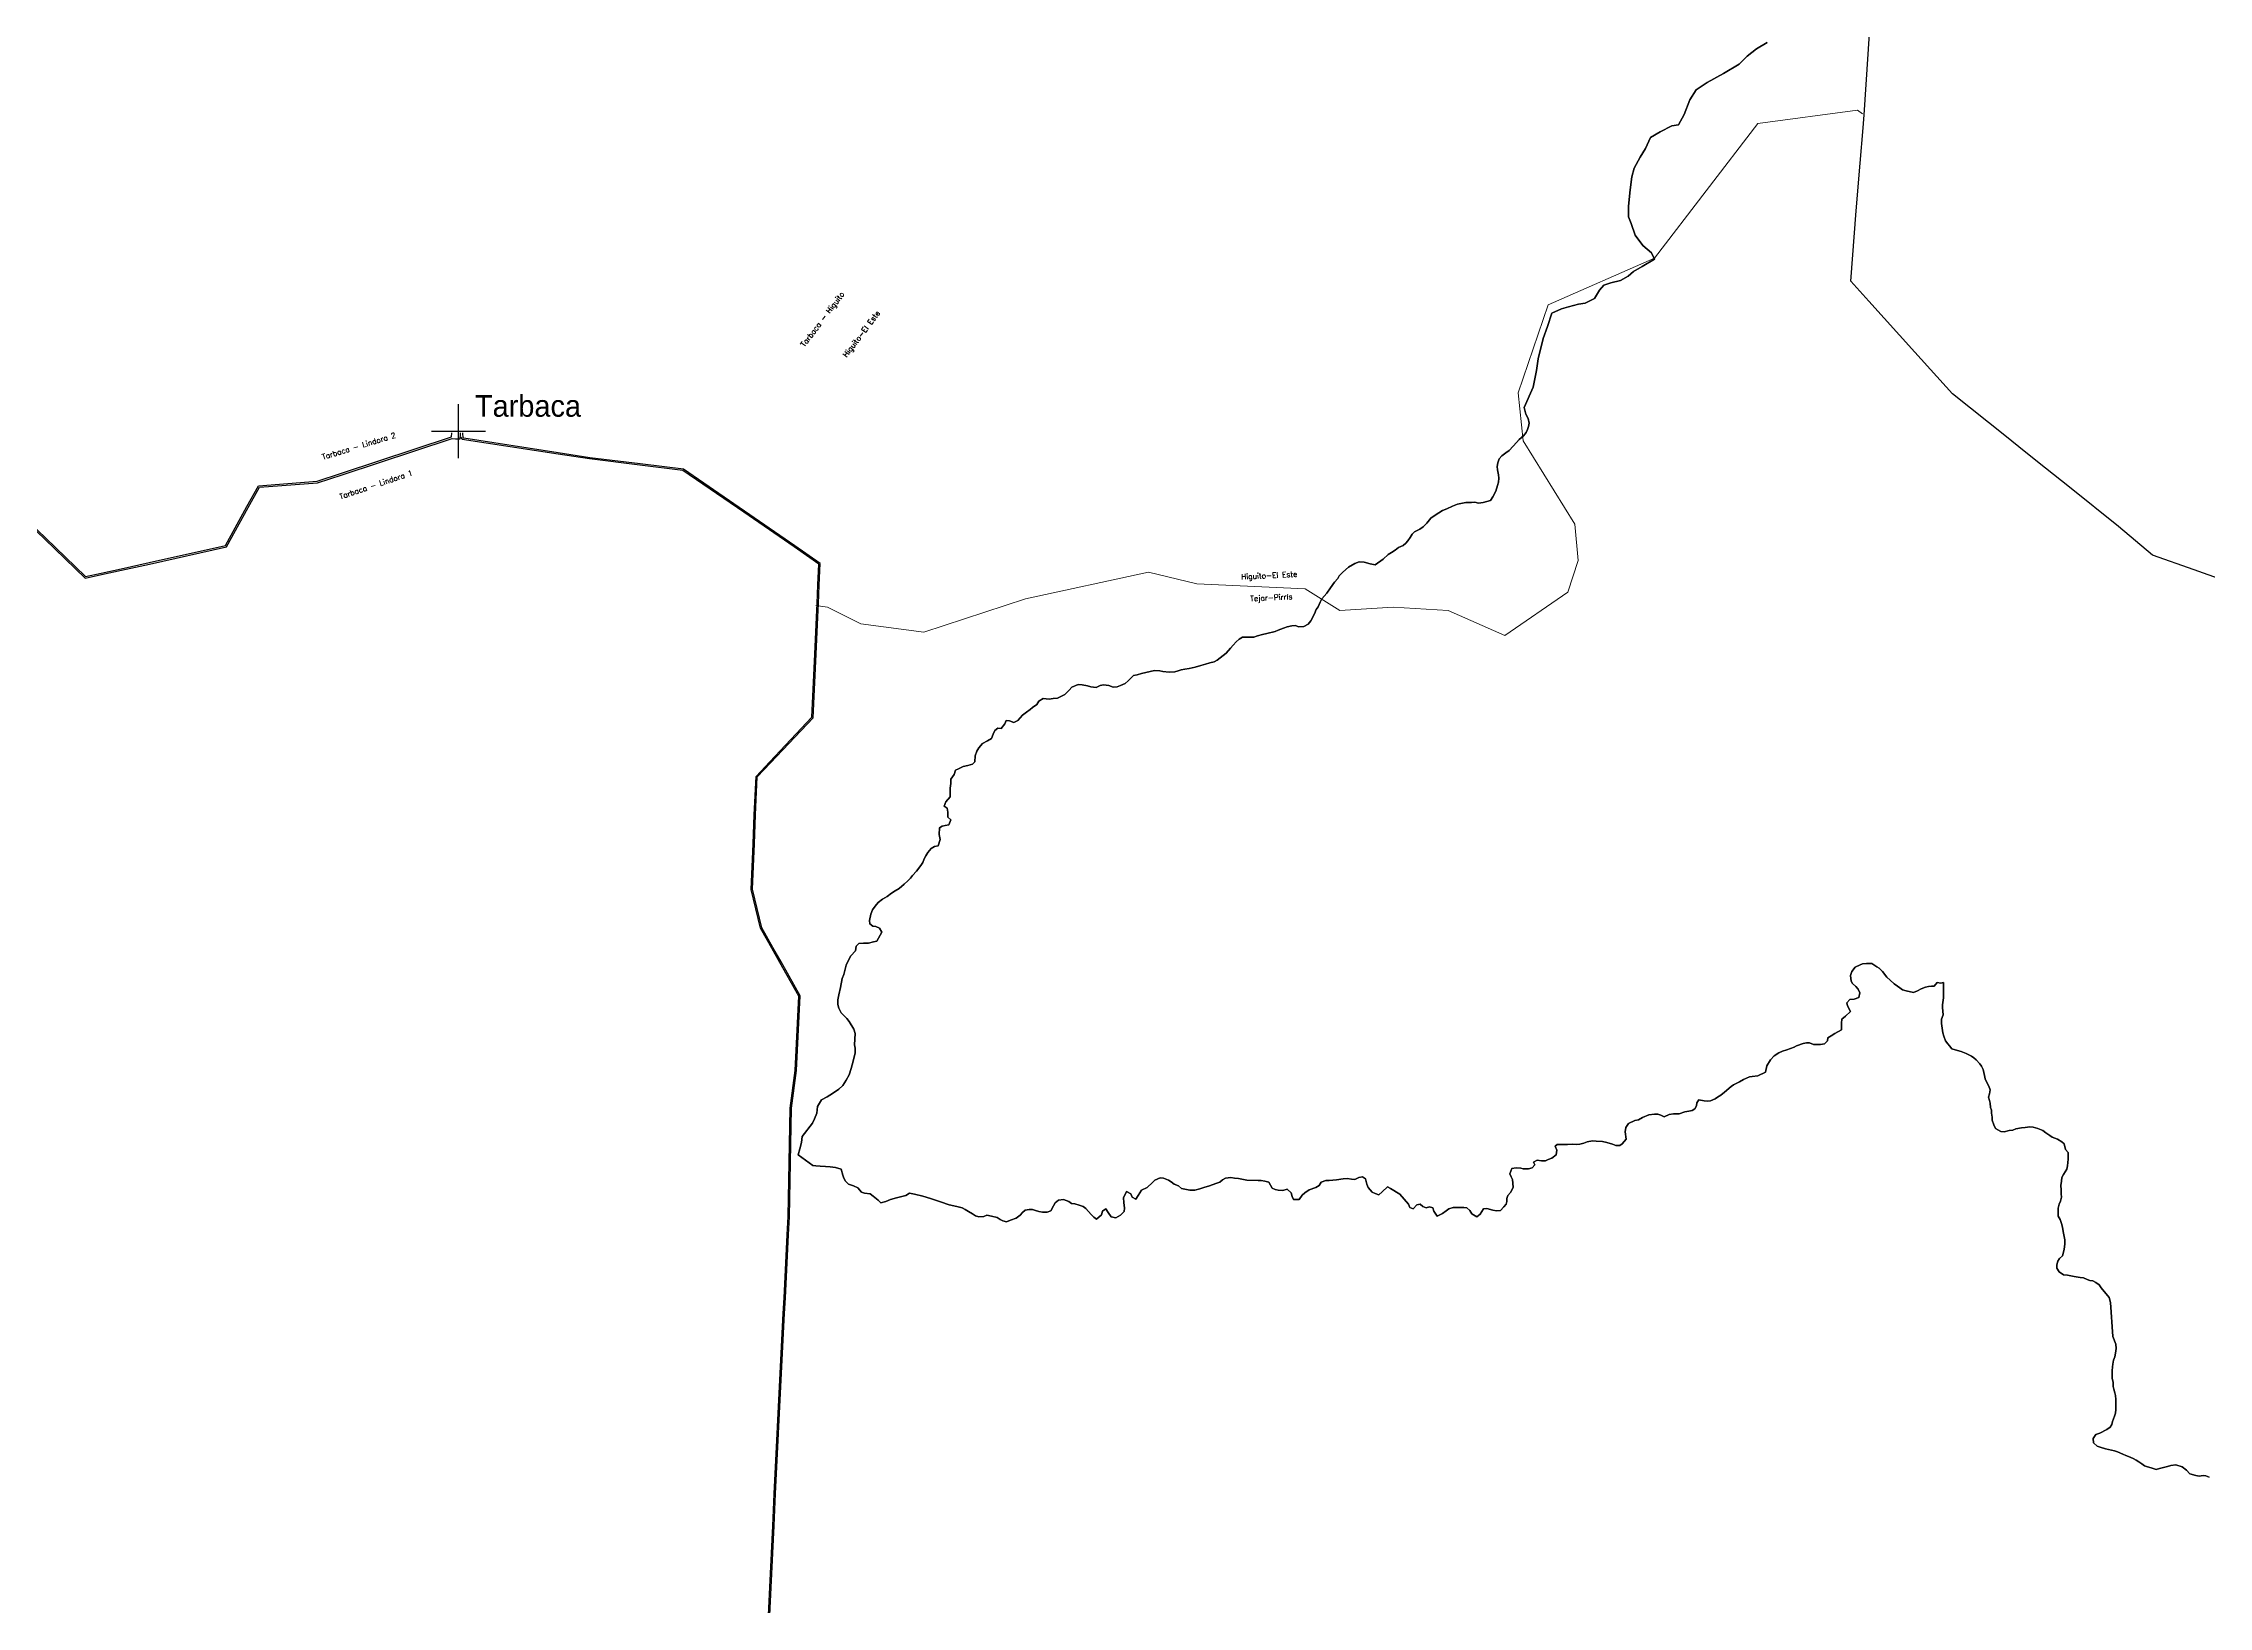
# Model space of a CAD drawing. Extents: x 283583 to 658922, y 889284 to 1241133.
# Drawn here: x 483292 to 503321, y 1076058 to 1090523 of the extents above; entities that cross this region are included whole.
import ezdxf
from ezdxf.enums import TextEntityAlignment as Align

# ---------------------------------------------------------------- set-up
doc = ezdxf.new("R2010")
doc.units = 0
doc.header["$MEASUREMENT"] = 0
for name, color, linetype in [('230 kV', 14, 'Continuous'), ('CARTAGO', 7, 'Continuous'), ('Circuito', 40, 'Continuous'), ('SAN JOSE', 7, 'Continuous'), ('Subestaciones', 7, 'Continuous')]:
    doc.layers.add(name, color=color, linetype=linetype)
doc.styles.add('COMPLEX', font='COMPLEX', dxfattribs={"height": 0.2})

# ---------------------------------------------------------------- blocks, each defined once
blk = doc.blocks.new('UNNAMED')
at = {"color": 0}
for p, q in [((0, -0.5), (0, 0.5)), ((-0.5, 0), (0.5, 0))]:
    blk.add_line(p, q, dxfattribs=at)

msp = doc.modelspace()

# ---------------------------------------------------------------- linework, layer by layer
at = {"layer": '230 kV', "linetype": 'Continuous', "lineweight": 0}
for p, q in [((498196, 1088535), (499150, 1089780)), ((499150, 1089780), (500074, 1089903)), ((500074, 1089903), (500120, 1089872)), ((497211, 1088104), (498196, 1088535)), ((496934, 1087289), (497211, 1088104)), ((496980, 1086844), (496934, 1087289)), ((497457, 1086075), (496980, 1086844)), ((497488, 1085737), (497457, 1086075)), ((492377, 1085383), (493516, 1085629)), ((493516, 1085629), (493963, 1085521)), ((497395, 1085445), (497488, 1085737)), ((491438, 1085076), (492377, 1085383)), ((493963, 1085521), (494963, 1085475)), ((494963, 1085475), (495286, 1085276)), ((496810, 1085045), (497395, 1085445)), ((490437, 1085322), (490545, 1085306)), ((490545, 1085306), (490853, 1085153)), ((495286, 1085276), (495779, 1085306)), ((495779, 1085306), (496287, 1085276)), ((496287, 1085276), (496810, 1085045)), ((490853, 1085153), (491438, 1085076))]:
    msp.add_line(p, q, dxfattribs=at)
at = {"layer": '230 kV'}
for points in [[(503455, 1085556), (503187, 1085651), (502801, 1085786), (502487, 1086053), (502033, 1086416), (501813, 1086591), (501615, 1086750), (501450, 1086883), (500952, 1087281), (500603, 1087666), (500178, 1088138), (500011, 1088323), (500061, 1088973), (500099, 1089415), (500125, 1089741), (500135, 1089861), (500171, 1090424), (500216, 1091096)], [(483086, 1086148), (483306, 1085935), (483679, 1085574), (483832, 1085608), (484016, 1085648), (484275, 1085705), (484988, 1085864), (485188, 1086229), (485291, 1086417), (485830, 1086457), (486056, 1086532), (487074, 1086867)], [(483095, 1086158), (483316, 1085945), (483684, 1085589), (483829, 1085621), (484013, 1085661), (484272, 1085718), (484979, 1085877), (485175, 1086236), (485282, 1086430), (485827, 1086471), (486052, 1086545), (487069, 1086882), (487071, 1086918)], [(487074, 1086867), (487075, 1086867)], [(487074, 1086867), (487074, 1086867), (487075, 1086867)], [(487074, 1086867), (487074, 1086867)], [(487075, 1086867), (487105, 1086865), (487148, 1086863), (487151, 1086903), (487152, 1086919)], [(487075, 1086867), (487104, 1086864)], [(489999, 1075980), (490012, 1076238), (490040, 1076808), (490054, 1077104), (490112, 1078281), (490136, 1078772), (490144, 1078917), (490173, 1079500), (490181, 1079667), (490201, 1080672), (490246, 1081019), (490282, 1081707), (490105, 1082019), (490030, 1082151), (489926, 1082336), (489840, 1082694), (489858, 1083116), (489869, 1083385), (489885, 1083740), (490011, 1083874), (490402, 1084288), (490428, 1084870), (490444, 1085214), (490450, 1085339), (490457, 1085512), (490466, 1085704), (490236, 1085863), (489772, 1086184), (489209, 1086572), (488811, 1086621), (488345, 1086677), (488055, 1086722), (487168, 1086858), (487157, 1086879)], [(490011, 1075979), (490024, 1076237), (490052, 1076807), (490066, 1077104), (490124, 1078281), (490148, 1078772), (490156, 1078917), (490185, 1079500), (490193, 1079666), (490213, 1080671), (490258, 1081018), (490294, 1081710), (490116, 1082025), (490041, 1082157), (489938, 1082340), (489852, 1082696), (489870, 1083115), (489881, 1083384), (489896, 1083735), (490019, 1083866), (490414, 1084283), (490440, 1084870), (490456, 1085214), (490462, 1085338), (490469, 1085511), (490478, 1085710), (490243, 1085873), (489778, 1086194), (489214, 1086584), (488812, 1086633), (488347, 1086689), (488056, 1086733), (487181, 1086869), (487175, 1086869), (487172, 1086919)]]:
    msp.add_lwpolyline(points, dxfattribs=at)
at = {"layer": 'CARTAGO', "color": 241}
msp.add_lwpolyline([(503327, 1077256), (503296, 1077269), (503270, 1077271), (503234, 1077267), (503202, 1077271), (503147, 1077289), (503115, 1077323), (503076, 1077352), (503018, 1077370), (502971, 1077366), (502941, 1077355), (502867, 1077337), (502835, 1077329), (502789, 1077342), (502754, 1077352), (502727, 1077363), (502703, 1077381), (502674, 1077399), (502652, 1077414), (502623, 1077429), (502580, 1077447), (502554, 1077457), (502526, 1077468), (502477, 1077491), (502451, 1077499), (502421, 1077505), (502367, 1077519), (502318, 1077534), (502290, 1077544), (502257, 1077575), (502254, 1077615), (502278, 1077652), (502315, 1077665), (502379, 1077698), (502410, 1077720), (502426, 1077743), (502432, 1077773), (502451, 1077820), (502458, 1077848), (502462, 1077884), (502463, 1077909), (502463, 1077946), (502461, 1077976), (502459, 1078011), (502452, 1078037), (502443, 1078071), (502438, 1078096), (502438, 1078133), (502430, 1078174), (502430, 1078211), (502430, 1078240), (502432, 1078277), (502435, 1078302), (502441, 1078339), (502452, 1078370), (502460, 1078405), (502464, 1078447), (502462, 1078488), (502436, 1078558), (502414, 1078874), (502402, 1078919), (502327, 1079008), (502308, 1079035), (502278, 1079057), (502250, 1079072), (502222, 1079076), (502196, 1079085), (502162, 1079100), (502134, 1079104), (502076, 1079113), (502015, 1079125), (501978, 1079129), (501937, 1079156), (501918, 1079191), (501917, 1079221), (501926, 1079256), (501942, 1079281), (501968, 1079303), (501983, 1079363), (501991, 1079417), (501990, 1079454), (501984, 1079484), (501976, 1079531), (501970, 1079570), (501961, 1079605), (501947, 1079642), (501930, 1079672), (501928, 1079708), (501928, 1079746), (501939, 1079784), (501950, 1079809), (501959, 1079846), (501957, 1079877), (501957, 1079916), (501955, 1079954), (501960, 1079994), (501964, 1080030), (501977, 1080056), (502010, 1080105), (502015, 1080138), (502023, 1080200), (502021, 1080260), (501998, 1080289), (501983, 1080340), (501963, 1080360), (501922, 1080383), (501873, 1080402), (501852, 1080417), (501814, 1080444), (501786, 1080463), (501741, 1080483), (501697, 1080496), (501666, 1080497), (501623, 1080491), (501589, 1080490), (501536, 1080479), (501509, 1080467), (501475, 1080464), (501430, 1080452), (501400, 1080456), (501349, 1080482), (501334, 1080517), (501318, 1080561), (501318, 1080589), (501312, 1080624), (501312, 1080652), (501304, 1080678), (501300, 1080716), (501293, 1080742), (501285, 1080772), (501295, 1080804), (501299, 1080841), (501289, 1080874), (501272, 1080901), (501254, 1080943), (501248, 1080972), (501242, 1081000), (501235, 1081030), (501220, 1081059), (501203, 1081082), (501172, 1081118), (501150, 1081136), (501126, 1081153), (501078, 1081178), (501032, 1081195), (500998, 1081204), (500947, 1081221), (500925, 1081248), (500907, 1081267), (500887, 1081295), (500870, 1081336), (500863, 1081368), (500849, 1081453), (500849, 1081495), (500864, 1081534), (500859, 1081602), (500860, 1081627), (500867, 1081693), (500869, 1081719), (500868, 1081832), (500843, 1081828), (500811, 1081832), (500783, 1081799), (500756, 1081799), (500730, 1081795), (500702, 1081789), (500663, 1081774), (500629, 1081757), (500592, 1081741), (500523, 1081756), (500490, 1081767), (500464, 1081783), (500443, 1081798), (500413, 1081821), (500376, 1081854), (500343, 1081883), (500305, 1081934), (500273, 1081966), (500251, 1081978), (500207, 1082009), (500157, 1082008), (500119, 1082006), (500097, 1081996), (500051, 1081976), (500021, 1081935), (500008, 1081899), (500013, 1081847), (500027, 1081824), (500059, 1081795), (500078, 1081771), (500095, 1081737), (500086, 1081696), (500043, 1081680), (500001, 1081676), (499974, 1081644), (499980, 1081619), (500007, 1081565), (499961, 1081523), (499929, 1081495), (499924, 1081456), (499924, 1081426), (499925, 1081397), (499864, 1081362), (499830, 1081341), (499799, 1081321), (499795, 1081293), (499767, 1081266), (499731, 1081260), (499697, 1081260), (499666, 1081261), (499628, 1081275), (499602, 1081274), (499571, 1081269), (499510, 1081249), (499487, 1081236), (499420, 1081211), (499379, 1081198), (499346, 1081184), (499303, 1081155), (499267, 1081117), (499233, 1081062), (499221, 1081005), (499152, 1080970), (499100, 1080965), (499074, 1080961), (499017, 1080937), (498980, 1080914), (498925, 1080887), (498903, 1080871), (498843, 1080820), (498810, 1080791), (498777, 1080774), (498755, 1080757), (498714, 1080738), (498686, 1080737), (498654, 1080738), (498606, 1080747), (498588, 1080720), (498583, 1080692), (498569, 1080666), (498543, 1080650), (498512, 1080644), (498476, 1080637), (498422, 1080618), (498371, 1080617), (498332, 1080613), (498286, 1080590), (498253, 1080607), (498227, 1080616), (498196, 1080615), (498143, 1080608), (498084, 1080583), (498048, 1080564), (498013, 1080556), (497956, 1080530), (497931, 1080492), (497923, 1080451), (497933, 1080384), (497896, 1080340), (497874, 1080326), (497837, 1080325), (497807, 1080337), (497754, 1080354), (497713, 1080361), (497657, 1080364), (497623, 1080367), (497573, 1080360), (497543, 1080346), (497504, 1080337), (497476, 1080335), (497437, 1080339), (497392, 1080336), (497335, 1080336), (497295, 1080336), (497276, 1080318), (497291, 1080281), (497285, 1080238), (497245, 1080207), (497212, 1080196), (497187, 1080185), (497151, 1080183), (497110, 1080191), (497077, 1080171), (497087, 1080146), (497064, 1080120), (497031, 1080111), (496982, 1080110), (496958, 1080117), (496916, 1080120), (496875, 1080112), (496856, 1080063), (496870, 1080035), (496882, 1080011), (496884, 1079977), (496888, 1079936), (496864, 1079891), (496838, 1079862), (496828, 1079834), (496830, 1079808), (496823, 1079784), (496802, 1079759), (496772, 1079724), (496734, 1079720), (496700, 1079728), (496645, 1079744), (496613, 1079738), (496582, 1079691), (496553, 1079666), (496507, 1079692), (496487, 1079724), (496459, 1079750), (496433, 1079753), (496398, 1079752), (496365, 1079753), (496333, 1079751), (496294, 1079739), (496269, 1079722), (496234, 1079697), (496184, 1079672), (496153, 1079718), (496144, 1079749), (496115, 1079759), (496082, 1079749), (496051, 1079761), (496029, 1079782), (495996, 1079776), (495963, 1079738), (495932, 1079751), (495921, 1079783), (495841, 1079874), (495754, 1079927), (495726, 1079942), (495675, 1079898), (495644, 1079868), (495611, 1079882), (495583, 1079893), (495547, 1079937), (495535, 1079969), (495523, 1080017), (495495, 1080036), (495459, 1080028), (495423, 1080012), (495394, 1080015), (495353, 1080019), (495315, 1080018), (495254, 1080008), (495186, 1080002), (495156, 1080000), (495113, 1079986), (495094, 1079955), (495064, 1079937), (495002, 1079914), (494961, 1079887), (494936, 1079866), (494910, 1079827), (494856, 1079827), (494845, 1079853), (494836, 1079886), (494799, 1079922), (494756, 1079910), (494714, 1079911), (494686, 1079918), (494659, 1079932), (494643, 1079957), (494628, 1079987), (494592, 1079996), (494558, 1080001), (494529, 1080001), (494426, 1080004), (494379, 1080015), (494346, 1080021), (494310, 1080024), (494276, 1080030), (494226, 1080023), (494199, 1080008), (494175, 1079987), (494139, 1079973), (494080, 1079951), (494028, 1079937), (493989, 1079923), (493943, 1079912), (493898, 1079911), (493819, 1079928), (493792, 1079952), (493753, 1079969), (493726, 1079988), (493699, 1080004), (493655, 1080024), (493622, 1080027), (493575, 1080006), (493551, 1079983), (493504, 1079938), (493451, 1079912), (493420, 1079863), (493399, 1079828), (493365, 1079847), (493353, 1079879), (493313, 1079899), (493283, 1079841), (493288, 1079798), (493293, 1079747), (493289, 1079716), (493255, 1079680), (493213, 1079655), (493170, 1079664), (493141, 1079704), (493121, 1079740), (493090, 1079718), (493081, 1079683), (493035, 1079643), (493008, 1079662), (492985, 1079688), (492960, 1079714), (492935, 1079743), (492912, 1079762), (492875, 1079773), (492834, 1079785), (492803, 1079789), (492777, 1079806), (492729, 1079826), (492684, 1079821), (492652, 1079794), (492637, 1079766), (492613, 1079722), (492577, 1079710), (492535, 1079710), (492501, 1079716), (492470, 1079724), (492441, 1079734), (492410, 1079733), (492373, 1079728), (492349, 1079707), (492327, 1079680), (492292, 1079654), (492240, 1079635), (492201, 1079618), (492169, 1079628), (492143, 1079642), (492115, 1079658), (492063, 1079673), (492021, 1079680), (491992, 1079669), (491947, 1079665), (491914, 1079676), (491888, 1079693), (491850, 1079714), (491820, 1079734), (491793, 1079748), (491741, 1079762), (491671, 1079775), (491590, 1079803), (491554, 1079818), (491500, 1079836), (491428, 1079858), (491352, 1079875), (491303, 1079883), (491270, 1079864), (491233, 1079854), (491184, 1079842), (491129, 1079825), (491086, 1079807), (491039, 1079796), (491016, 1079819), (490969, 1079857), (490941, 1079878), (490888, 1079884), (490859, 1079894), (490826, 1079934), (490786, 1079952), (490739, 1079968), (490712, 1079995), (490698, 1080022), (490689, 1080052), (490671, 1080105), (490620, 1080122), (490570, 1080127), (490527, 1080131), (490477, 1080134), (490439, 1080138), (490409, 1080141), (490276, 1080240), (490290, 1080293), (490304, 1080353), (490310, 1080410), (490407, 1080533), (490427, 1080571), (490447, 1080625), (490454, 1080685), (490490, 1080749), (490542, 1080777), (490591, 1080807), (490650, 1080847), (490689, 1080882), (490720, 1080930), (490745, 1080978), (490765, 1081039), (490784, 1081107), (490803, 1081182), (490802, 1081227), (490797, 1081258), (490803, 1081361), (490788, 1081403), (490746, 1081473), (490724, 1081501), (490696, 1081527), (490671, 1081554), (490651, 1081596), (490640, 1081630), (490641, 1081674), (490650, 1081720), (490667, 1081788), (490683, 1081870), (490696, 1081906), (490718, 1081995), (490739, 1082040), (490761, 1082081), (490804, 1082125), (490811, 1082171), (490835, 1082193), (490879, 1082197), (490925, 1082197), (490970, 1082209), (491001, 1082217), (491049, 1082300), (491027, 1082337), (490994, 1082351), (490965, 1082356), (490937, 1082377), (490934, 1082407), (490947, 1082465), (490962, 1082505), (490987, 1082540), (491014, 1082574), (491056, 1082605), (491097, 1082630), (491138, 1082661), (491171, 1082681), (491210, 1082703), (491256, 1082742), (491289, 1082775), (491313, 1082800), (491333, 1082824), (491369, 1082864), (491408, 1082917), (491427, 1082943), (491440, 1082978), (491455, 1083004), (491474, 1083035), (491505, 1083073), (491536, 1083091), (491571, 1083099), (491587, 1083158), (491578, 1083203), (491583, 1083264), (491606, 1083280), (491635, 1083285), (491669, 1083292), (491686, 1083337), (491658, 1083364), (491660, 1083408), (491653, 1083447), (491626, 1083465), (491640, 1083504), (491681, 1083552), (491682, 1083584), (491681, 1083632), (491686, 1083674), (491688, 1083715), (491719, 1083757), (491730, 1083799), (491758, 1083809), (491800, 1083831), (491843, 1083842), (491886, 1083855), (491909, 1083876), (491912, 1083930), (491928, 1083973), (491946, 1084005), (491979, 1084044), (492025, 1084068), (492064, 1084090), (492077, 1084131), (492093, 1084164), (492122, 1084187), (492151, 1084182), (492187, 1084226), (492197, 1084258), (492228, 1084253), (492269, 1084239), (492306, 1084256), (492351, 1084306), (492388, 1084335), (492419, 1084359), (492443, 1084379), (492482, 1084406), (492501, 1084436), (492541, 1084462), (492595, 1084454), (492634, 1084461), (492672, 1084463), (492698, 1084476), (492742, 1084499), (492780, 1084537), (492807, 1084565), (492863, 1084591), (492902, 1084587), (492951, 1084577), (492982, 1084569), (493030, 1084563), (493069, 1084582), (493099, 1084588), (493147, 1084582), (493188, 1084567), (493224, 1084568), (493257, 1084582), (493300, 1084601), (493327, 1084623), (493377, 1084673), (493409, 1084681), (493450, 1084691), (493530, 1084711), (493571, 1084719), (493620, 1084716), (493648, 1084710), (493706, 1084704), (493758, 1084708), (493788, 1084717), (493816, 1084725), (493852, 1084733), (493892, 1084738), (493947, 1084750), (493999, 1084765), (494041, 1084779), (494082, 1084791), (494123, 1084801), (494149, 1084815), (494178, 1084836), (494233, 1084881), (494274, 1084927), (494298, 1084953), (494326, 1084984), (494354, 1085009), (494384, 1085028), (494451, 1085030), (494488, 1085030), (494523, 1085041), (494569, 1085053), (494610, 1085064), (494687, 1085082), (494714, 1085094), (494765, 1085113), (494797, 1085124), (494841, 1085133), (494873, 1085135), (494906, 1085123), (494953, 1085127), (494991, 1085149), (495016, 1085180), (495051, 1085244), (495066, 1085286), (495084, 1085310), (495104, 1085351), (495118, 1085382), (495164, 1085436), (495199, 1085484), (495234, 1085537), (495265, 1085572), (495279, 1085597), (495311, 1085631), (495364, 1085676), (495425, 1085711), (495464, 1085724), (495511, 1085721), (495564, 1085708), (495612, 1085697), (495684, 1085751), (495731, 1085792), (495764, 1085813), (495796, 1085833), (495828, 1085859), (495871, 1085876), (495894, 1085898), (495914, 1085919), (495936, 1085951), (495954, 1085980), (495976, 1086004), (496026, 1086028), (496055, 1086048), (496089, 1086084), (496126, 1086130), (496168, 1086158), (496234, 1086200), (496275, 1086217), (496327, 1086242), (496373, 1086259), (496449, 1086275), (496503, 1086276), (496532, 1086277), (496566, 1086269), (496609, 1086274), (496677, 1086294), (496701, 1086328), (496727, 1086379), (496742, 1086431), (496751, 1086462), (496754, 1086501), (496753, 1086532), (496744, 1086576), (496739, 1086609), (496746, 1086641), (496759, 1086677), (496782, 1086707), (496819, 1086733), (496852, 1086756), (496889, 1086795), (496918, 1086831), (496944, 1086858), (496985, 1086891), (497008, 1086921), (497022, 1086950), (497030, 1086978), (497037, 1087007), (497027, 1087051), (497006, 1087091), (496991, 1087154), (497073, 1087342), (497104, 1087495), (497118, 1087604), (497164, 1087793), (497207, 1087902), (497247, 1088025), (497335, 1088066), (497400, 1088084), (497492, 1088111), (497554, 1088118), (497641, 1088162), (497687, 1088238), (497727, 1088284), (497791, 1088307), (497880, 1088330), (497951, 1088370), (498000, 1088412), (498081, 1088457), (498194, 1088525), (498166, 1088583), (498086, 1088652), (498016, 1088749), (497980, 1088857), (497955, 1088918), (497956, 1089016), (497969, 1089168), (497986, 1089287), (498008, 1089367), (498062, 1089470), (498113, 1089551), (498158, 1089653), (498249, 1089704), (498355, 1089758), (498416, 1089768), (498470, 1089863), (498523, 1090000), (498581, 1090092), (498682, 1090161), (498835, 1090245), (498978, 1090330), (499052, 1090404), (499138, 1090473), (499236, 1090532)], dxfattribs=at)
at = {"layer": 'SAN JOSE', "color": 241}
msp.add_lwpolyline([(499236, 1090532), (499138, 1090473), (499052, 1090404), (498978, 1090330), (498835, 1090245), (498682, 1090161), (498581, 1090092), (498523, 1090000), (498470, 1089863), (498416, 1089768), (498355, 1089758), (498249, 1089704), (498158, 1089653), (498113, 1089551), (498062, 1089470), (498008, 1089367), (497986, 1089287), (497969, 1089168), (497956, 1089016), (497955, 1088918), (497980, 1088857), (498016, 1088749), (498086, 1088652), (498166, 1088583), (498194, 1088525), (498081, 1088457), (498000, 1088412), (497951, 1088370), (497880, 1088330), (497791, 1088307), (497727, 1088284), (497687, 1088238), (497641, 1088162), (497554, 1088118), (497492, 1088111), (497400, 1088084), (497335, 1088066), (497247, 1088025), (497207, 1087902), (497164, 1087793), (497118, 1087604), (497104, 1087495), (497073, 1087342), (496991, 1087154), (497006, 1087091), (497027, 1087051), (497037, 1087007), (497030, 1086978), (497022, 1086950), (497008, 1086921), (496985, 1086891), (496944, 1086858), (496918, 1086831), (496889, 1086795), (496852, 1086756), (496819, 1086733), (496782, 1086707), (496759, 1086677), (496746, 1086641), (496739, 1086609), (496744, 1086576), (496753, 1086532), (496754, 1086501), (496751, 1086462), (496742, 1086431), (496727, 1086379), (496701, 1086328), (496677, 1086294), (496609, 1086274), (496566, 1086269), (496532, 1086277), (496503, 1086276), (496449, 1086275), (496373, 1086259), (496327, 1086242), (496275, 1086217), (496234, 1086200), (496168, 1086158), (496126, 1086130), (496089, 1086084), (496055, 1086048), (496026, 1086028), (495976, 1086004), (495954, 1085980), (495936, 1085951), (495914, 1085919), (495894, 1085898), (495871, 1085876), (495828, 1085859), (495796, 1085833), (495764, 1085813), (495731, 1085792), (495684, 1085751), (495612, 1085697), (495564, 1085708), (495511, 1085721), (495464, 1085724), (495425, 1085711), (495364, 1085676), (495311, 1085631), (495279, 1085597), (495265, 1085572), (495234, 1085537), (495199, 1085484), (495164, 1085436), (495118, 1085382), (495104, 1085351), (495084, 1085310), (495066, 1085286), (495051, 1085244), (495016, 1085180), (494991, 1085149), (494953, 1085127), (494906, 1085123), (494873, 1085135), (494841, 1085133), (494797, 1085124), (494765, 1085113), (494714, 1085094), (494687, 1085082), (494610, 1085064), (494569, 1085053), (494523, 1085041), (494488, 1085030), (494451, 1085030), (494384, 1085028), (494354, 1085009), (494326, 1084984), (494298, 1084953), (494274, 1084927), (494233, 1084881), (494178, 1084836), (494149, 1084815), (494123, 1084801), (494082, 1084791), (494041, 1084779), (493999, 1084765), (493947, 1084750), (493892, 1084738), (493852, 1084733), (493816, 1084725), (493788, 1084717), (493758, 1084708), (493706, 1084704), (493648, 1084710), (493620, 1084716), (493571, 1084719), (493530, 1084711), (493450, 1084691), (493409, 1084681), (493377, 1084673), (493327, 1084623), (493300, 1084601), (493257, 1084582), (493224, 1084568), (493188, 1084567), (493147, 1084582), (493099, 1084588), (493069, 1084582), (493030, 1084563), (492982, 1084569), (492951, 1084577), (492902, 1084587), (492863, 1084591), (492807, 1084565), (492780, 1084537), (492742, 1084499), (492698, 1084476), (492672, 1084463), (492634, 1084461), (492595, 1084454), (492541, 1084462), (492501, 1084436), (492482, 1084406), (492443, 1084379), (492419, 1084359), (492388, 1084335), (492351, 1084306), (492306, 1084256), (492269, 1084239), (492228, 1084253), (492197, 1084258), (492187, 1084226), (492151, 1084182), (492122, 1084187), (492093, 1084164), (492077, 1084131), (492064, 1084090), (492025, 1084068), (491979, 1084044), (491946, 1084005), (491928, 1083973), (491912, 1083930), (491909, 1083876), (491886, 1083855), (491843, 1083842), (491800, 1083831), (491758, 1083809), (491730, 1083799), (491719, 1083757), (491688, 1083715), (491686, 1083674), (491681, 1083632), (491682, 1083584), (491681, 1083552), (491640, 1083504), (491626, 1083465), (491653, 1083447), (491660, 1083408), (491658, 1083364), (491686, 1083337), (491669, 1083292), (491635, 1083285), (491606, 1083280), (491583, 1083264), (491578, 1083203), (491587, 1083158), (491571, 1083099), (491536, 1083091), (491505, 1083073), (491474, 1083035), (491455, 1083004), (491440, 1082978), (491427, 1082943), (491408, 1082917), (491369, 1082864), (491333, 1082824), (491313, 1082800), (491289, 1082775), (491256, 1082742), (491210, 1082703), (491171, 1082681), (491138, 1082661), (491097, 1082630), (491056, 1082605), (491014, 1082574), (490987, 1082540), (490962, 1082505), (490947, 1082465), (490934, 1082407), (490937, 1082377), (490965, 1082356), (490994, 1082351), (491027, 1082337), (491049, 1082300), (491001, 1082217), (490970, 1082209), (490925, 1082197), (490879, 1082197), (490835, 1082193), (490811, 1082171), (490804, 1082125), (490761, 1082081), (490739, 1082040), (490718, 1081995), (490696, 1081906), (490683, 1081870), (490667, 1081788), (490650, 1081720), (490641, 1081674), (490640, 1081630), (490651, 1081596), (490671, 1081554), (490696, 1081527), (490724, 1081501), (490746, 1081473), (490788, 1081403), (490803, 1081361), (490797, 1081258), (490802, 1081227), (490803, 1081182), (490784, 1081107), (490765, 1081039), (490745, 1080978), (490720, 1080930), (490689, 1080882), (490650, 1080847), (490591, 1080807), (490542, 1080777), (490490, 1080749), (490454, 1080685), (490447, 1080625), (490427, 1080571), (490407, 1080533), (490310, 1080410), (490304, 1080353), (490290, 1080293), (490276, 1080240), (490409, 1080141), (490439, 1080138), (490477, 1080134), (490527, 1080131), (490570, 1080127), (490620, 1080122), (490671, 1080105), (490689, 1080052), (490698, 1080022), (490712, 1079995), (490739, 1079968), (490786, 1079952), (490826, 1079934), (490859, 1079894), (490888, 1079884), (490941, 1079878), (490969, 1079857), (491016, 1079819), (491039, 1079796), (491086, 1079807), (491129, 1079825), (491184, 1079842), (491233, 1079854), (491270, 1079864), (491303, 1079883), (491352, 1079875), (491428, 1079858), (491500, 1079836), (491554, 1079818), (491590, 1079803), (491671, 1079775), (491741, 1079762), (491793, 1079748), (491820, 1079734), (491850, 1079714), (491888, 1079693), (491914, 1079676), (491947, 1079665), (491992, 1079669), (492021, 1079680), (492063, 1079673), (492115, 1079658), (492143, 1079642), (492169, 1079628), (492201, 1079618), (492240, 1079635), (492292, 1079654), (492327, 1079680), (492349, 1079707), (492373, 1079728), (492410, 1079733), (492441, 1079734), (492470, 1079724), (492501, 1079716), (492535, 1079710), (492577, 1079710), (492613, 1079722), (492637, 1079766), (492652, 1079794), (492684, 1079821), (492729, 1079826), (492777, 1079806), (492803, 1079789), (492834, 1079785), (492875, 1079773), (492912, 1079762), (492935, 1079743), (492960, 1079714), (492985, 1079688), (493008, 1079662), (493035, 1079643), (493081, 1079683), (493090, 1079718), (493121, 1079740), (493141, 1079704), (493170, 1079664), (493213, 1079655), (493255, 1079680), (493289, 1079716), (493293, 1079747), (493288, 1079798), (493283, 1079841), (493313, 1079899), (493353, 1079879), (493365, 1079847), (493399, 1079828), (493420, 1079863), (493451, 1079912), (493504, 1079938), (493551, 1079983), (493575, 1080006), (493622, 1080027), (493655, 1080024), (493699, 1080004), (493726, 1079988), (493753, 1079969), (493792, 1079952), (493819, 1079928), (493898, 1079911), (493943, 1079912), (493989, 1079923), (494028, 1079937), (494080, 1079951), (494139, 1079973), (494175, 1079987), (494199, 1080008), (494226, 1080023), (494276, 1080030), (494310, 1080024), (494346, 1080021), (494379, 1080015), (494426, 1080004), (494529, 1080001), (494558, 1080001), (494592, 1079996), (494628, 1079987), (494643, 1079957), (494659, 1079932), (494686, 1079918), (494714, 1079911), (494756, 1079910), (494799, 1079922), (494836, 1079886), (494845, 1079853), (494856, 1079827), (494910, 1079827), (494936, 1079866), (494961, 1079887), (495002, 1079914), (495064, 1079937), (495094, 1079955), (495113, 1079986), (495156, 1080000), (495186, 1080002), (495254, 1080008), (495315, 1080018), (495353, 1080019), (495394, 1080015), (495423, 1080012), (495459, 1080028), (495495, 1080036), (495523, 1080017), (495535, 1079969), (495547, 1079937), (495583, 1079893), (495611, 1079882), (495644, 1079868), (495675, 1079898), (495726, 1079942), (495754, 1079927), (495841, 1079874), (495921, 1079783), (495932, 1079751), (495963, 1079738), (495996, 1079776), (496029, 1079782), (496051, 1079761), (496082, 1079749), (496115, 1079759), (496144, 1079749), (496153, 1079718), (496184, 1079672), (496234, 1079697), (496269, 1079722), (496294, 1079739), (496333, 1079751), (496365, 1079753), (496398, 1079752), (496433, 1079753), (496459, 1079750), (496487, 1079724), (496507, 1079692), (496553, 1079666), (496582, 1079691), (496613, 1079738), (496645, 1079744), (496700, 1079728), (496734, 1079720), (496772, 1079724), (496802, 1079759), (496823, 1079784), (496830, 1079808), (496828, 1079834), (496838, 1079862), (496864, 1079891), (496888, 1079936), (496884, 1079977), (496882, 1080011), (496870, 1080035), (496856, 1080063), (496875, 1080112), (496916, 1080120), (496958, 1080117), (496982, 1080110), (497031, 1080111), (497064, 1080120), (497087, 1080146), (497077, 1080171), (497110, 1080191), (497151, 1080183), (497187, 1080185), (497212, 1080196), (497245, 1080207), (497285, 1080238), (497291, 1080281), (497276, 1080318), (497295, 1080336), (497335, 1080336), (497392, 1080336), (497437, 1080339), (497476, 1080335), (497504, 1080337), (497543, 1080346), (497573, 1080360), (497623, 1080367), (497657, 1080364), (497713, 1080361), (497754, 1080354), (497807, 1080337), (497837, 1080325), (497874, 1080326), (497896, 1080340), (497933, 1080384), (497923, 1080451), (497931, 1080492), (497956, 1080530), (498013, 1080556), (498048, 1080564), (498084, 1080583), (498143, 1080608), (498196, 1080615), (498227, 1080616), (498253, 1080607), (498286, 1080590), (498332, 1080613), (498371, 1080617), (498422, 1080618), (498476, 1080637), (498512, 1080644), (498543, 1080650), (498569, 1080666), (498583, 1080692), (498588, 1080720), (498606, 1080747), (498654, 1080738), (498686, 1080737), (498714, 1080738), (498755, 1080757), (498777, 1080774), (498810, 1080791), (498843, 1080820), (498903, 1080871), (498925, 1080887), (498980, 1080914), (499017, 1080937), (499074, 1080961), (499100, 1080965), (499152, 1080970), (499221, 1081005), (499233, 1081062), (499267, 1081117), (499303, 1081155), (499346, 1081184), (499379, 1081198), (499420, 1081211), (499487, 1081236), (499510, 1081249), (499571, 1081269), (499602, 1081274), (499628, 1081275), (499666, 1081261), (499697, 1081260), (499731, 1081260), (499767, 1081266), (499795, 1081293), (499799, 1081321), (499830, 1081341), (499864, 1081362), (499925, 1081397), (499924, 1081426), (499924, 1081456), (499929, 1081495), (499961, 1081523), (500007, 1081565), (499980, 1081619), (499974, 1081644), (500001, 1081676), (500043, 1081680), (500086, 1081696), (500095, 1081737), (500078, 1081771), (500059, 1081795), (500027, 1081824), (500013, 1081847), (500008, 1081899), (500021, 1081935), (500051, 1081976), (500097, 1081996), (500119, 1082006), (500157, 1082008), (500207, 1082009), (500251, 1081978), (500273, 1081966), (500305, 1081934), (500343, 1081883), (500376, 1081854), (500413, 1081821), (500443, 1081798), (500464, 1081783), (500490, 1081767), (500523, 1081756), (500592, 1081741), (500629, 1081757), (500663, 1081774), (500702, 1081789), (500730, 1081795), (500756, 1081799), (500783, 1081799), (500811, 1081832), (500843, 1081828), (500868, 1081832), (500869, 1081719), (500867, 1081693), (500860, 1081627), (500859, 1081602), (500864, 1081534), (500849, 1081495), (500849, 1081453), (500863, 1081368), (500870, 1081336), (500887, 1081295), (500907, 1081267), (500925, 1081248), (500947, 1081221), (500998, 1081204), (501032, 1081195), (501078, 1081178), (501126, 1081153), (501150, 1081136), (501172, 1081118), (501203, 1081082), (501220, 1081059), (501235, 1081030), (501242, 1081000), (501248, 1080972), (501254, 1080943), (501272, 1080901), (501289, 1080874), (501299, 1080841), (501295, 1080804), (501285, 1080772), (501293, 1080742), (501300, 1080716), (501304, 1080678), (501312, 1080652), (501312, 1080624), (501318, 1080589), (501318, 1080561), (501334, 1080517), (501349, 1080482), (501400, 1080456), (501430, 1080452), (501475, 1080464), (501509, 1080467), (501536, 1080479), (501589, 1080490), (501623, 1080491), (501666, 1080497), (501697, 1080496), (501741, 1080483), (501786, 1080463), (501814, 1080444), (501852, 1080417), (501873, 1080402), (501922, 1080383), (501963, 1080360), (501983, 1080340), (501998, 1080289), (502021, 1080260), (502023, 1080200), (502015, 1080138), (502010, 1080105), (501977, 1080056), (501964, 1080030), (501960, 1079994), (501955, 1079954), (501957, 1079916), (501957, 1079877), (501959, 1079846), (501950, 1079809), (501939, 1079784), (501928, 1079746), (501928, 1079708), (501930, 1079672), (501947, 1079642), (501961, 1079605), (501970, 1079570), (501976, 1079531), (501984, 1079484), (501990, 1079454), (501991, 1079417), (501983, 1079363), (501968, 1079303), (501942, 1079281), (501926, 1079256), (501917, 1079221), (501918, 1079191), (501937, 1079156), (501978, 1079129), (502015, 1079125), (502076, 1079113), (502134, 1079104), (502162, 1079100), (502196, 1079085), (502222, 1079076), (502250, 1079072), (502278, 1079057), (502308, 1079035), (502327, 1079008), (502402, 1078919), (502414, 1078874), (502436, 1078558), (502462, 1078488), (502464, 1078447), (502460, 1078405), (502452, 1078370), (502441, 1078339), (502435, 1078302), (502432, 1078277), (502430, 1078240), (502430, 1078211), (502430, 1078174), (502438, 1078133), (502438, 1078096), (502443, 1078071), (502452, 1078037), (502459, 1078011), (502461, 1077976), (502463, 1077946), (502463, 1077909), (502462, 1077884), (502458, 1077848), (502451, 1077820), (502432, 1077773), (502426, 1077743), (502410, 1077720), (502379, 1077698), (502315, 1077665), (502278, 1077652), (502254, 1077615), (502257, 1077575), (502290, 1077544), (502318, 1077534), (502367, 1077519), (502421, 1077505), (502451, 1077499), (502477, 1077491), (502526, 1077468), (502554, 1077457), (502580, 1077447), (502623, 1077429), (502652, 1077414), (502674, 1077399), (502703, 1077381), (502727, 1077363), (502754, 1077352), (502789, 1077342), (502835, 1077329), (502867, 1077337), (502941, 1077355), (502971, 1077366), (503018, 1077370), (503076, 1077352), (503115, 1077323), (503147, 1077289), (503202, 1077271), (503234, 1077267), (503270, 1077271), (503296, 1077269), (503327, 1077256)], dxfattribs=at)

# ---------------------------------------------------------------- block references
at = {"layer": 'Subestaciones', "color": 70, "xscale": 500, "yscale": 500, "zscale": 1302.938314}
msp.add_blockref('UNNAMED', (487133, 1086935), dxfattribs=at)

# ---------------------------------------------------------------- texts
at = {"layer": 'Circuito', "style": 'COMPLEX'}
for s, rotation, p in [('Tarbaca - Higuito', 52.9289, (490519, 1087955)), ('Higuito-El Este', 52.9289, (490879, 1087819)), ('Tarbaca - Lindora 2', 16.9193, (486218, 1086773)), ('Tarbaca - Lindora 1', 18.4057, (486378, 1086416)), ('Higuito-El Este', 2.7529, (494633, 1085575)), ('Tejar-Pirrís', 2.7529, (494652, 1085370))]:
    msp.add_text(s, height=50, rotation=rotation, dxfattribs=at).set_placement(p, align=Align.CENTER)
at = {"layer": 'Subestaciones', "color": 30}
msp.add_text('Tarbaca', height=200, dxfattribs=at).set_placement((487285, 1087068))

doc.saveas('drawing.dxf')
